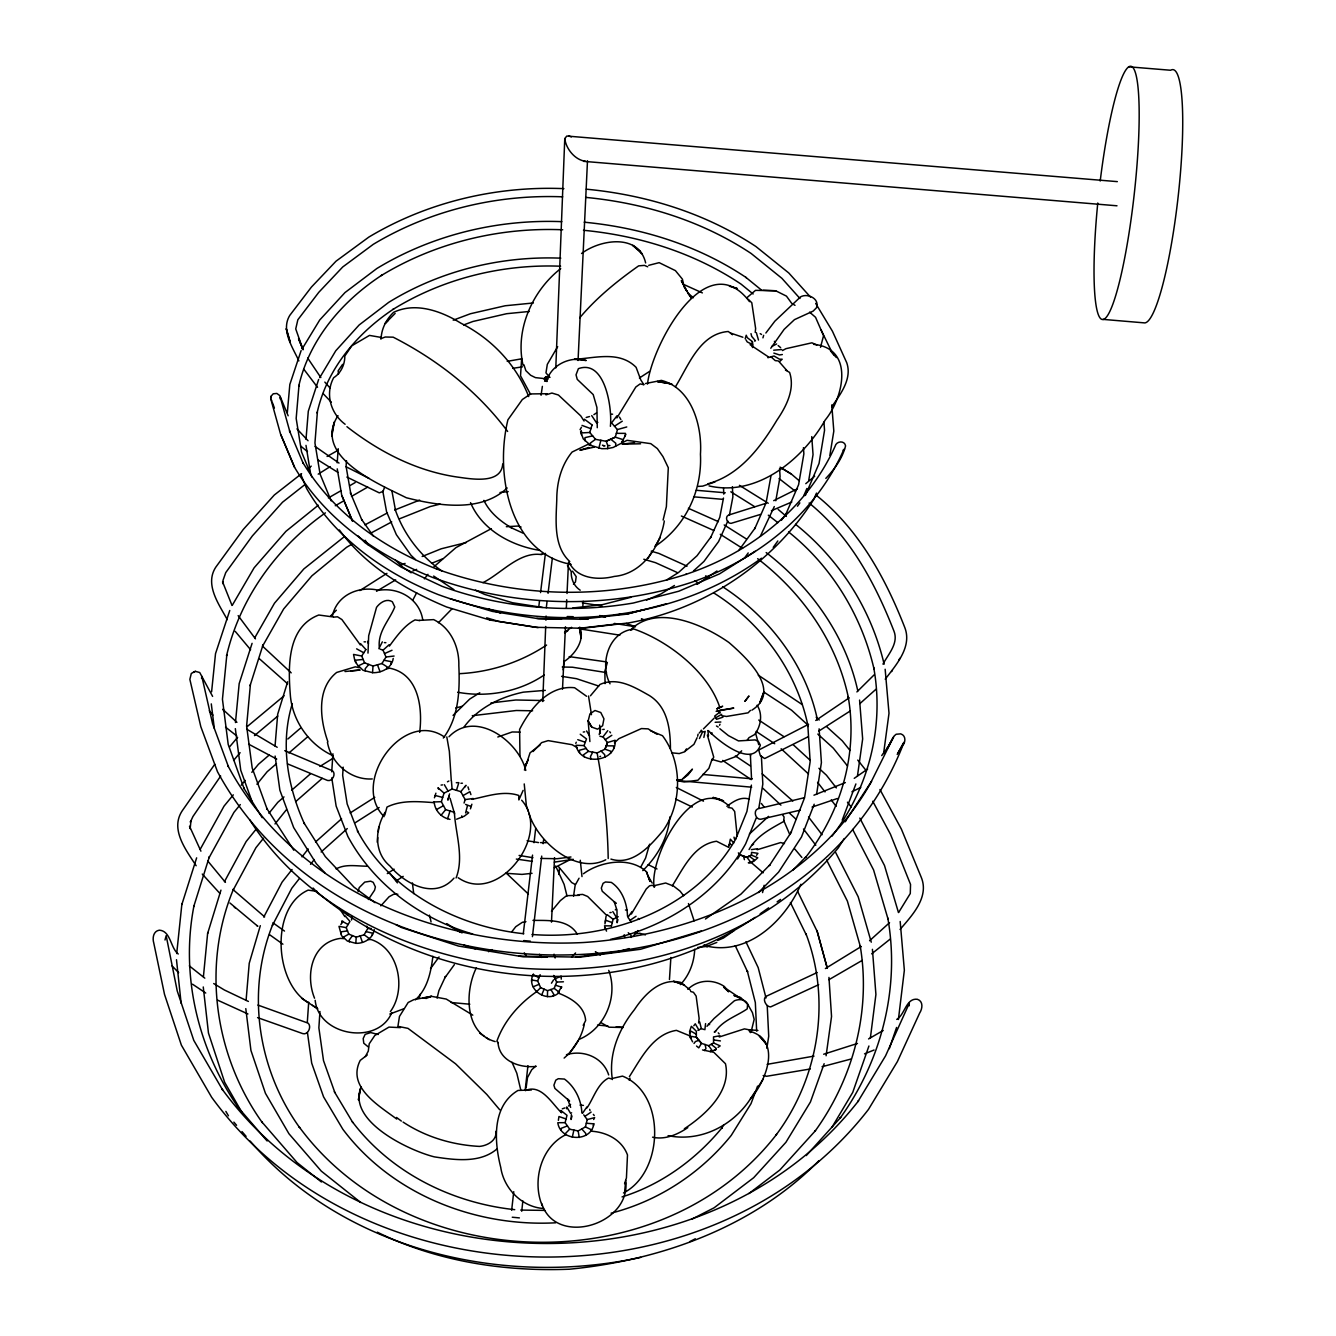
<?xml version="1.0" encoding="UTF-8"?>
<svg xmlns="http://www.w3.org/2000/svg" width="1336" height="1336" viewBox="0 0 1336 1336"><rect width="100%" height="100%" fill="white"/><g stroke="black" fill="none" stroke-linecap="round" stroke-linejoin="round"><path stroke-width="1.5" d="M758.898 750.682L760.368 755.692L764.676 758.531L807.979 736.837M584.166 756.811L583.364 754.923L588.391 751.35L597.125 752.953L604.991 749.195L607.429 742.549L615.128 740.244C617.098 762.171 580.024 766.747 576.066 745.288L584.016 745.571L588.408 751.45M670.889 957.461L669.453 979.522M704.874 1029.789L705.575 1023.61M707.88 730.525L708.497 735.852M909.198 1005.824L909.298 1003.252L885.551 1055.874L857.912 1101.615L858.564 1100.797C705.759 1296.822 368.302 1288.939 222.093 1089.124L222.644 1089.976L193.787 1040.393L177.22 990.894L166.165 935.668L164.996 939.993M542.75 701.517L545.689 626.45M545.923 620.205L546.09 616.03M555.793 367.934L564.761 138.593L566.815 136.038L1117.33 181.629M518.735 798.611L518.869 795.488C503.488 790.261 487.206 796.273 472.042 799.345L473.144 798.494L465.112 799.596L464.076 803.053M551.484 922.157L554.54 857.662M562.506 689.176L565.462 626.768M566.347 608.047L566.731 599.73M567.032 593.485L568.501 562.289M578.054 360.503L587.489 160.821M584.867 440.713L585.018 437.64L592.683 435.853M597.275 427.704L596.908 407.43L593.201 394.571L577.252 379.374L576.033 374.815L578.388 368.669C605.175 358.916 612.406 408.499 610.385 426.318M598.862 448.144L600.883 440.195M561.187 1130.089L561.287 1128.302L567.433 1125.881M566.631 1108.763L566.748 1106.959L570.606 1113.372L571.624 1112.821M571.39 1114.675L571.09 1119.501L571.975 1116.044M343.168 767.131L342.651 775.281L347.16 803.921L357.931 831.794L357.447 830.875C389.978 891.613 456.879 926.683 523.779 933.73M615.612 446.358L615.812 443.301L610.686 439.143M572.292 1137.12L573.929 1129.989M319.955 1011.519L318.87 1027.835L323.512 1060.634L334.852 1092.531M331.729 771.824L332.931 753.788M625.215 436.438L625.432 433.365L616.33 433.348M307.297 1022.441L308.7 1002.2M346.492 460.653L346.091 466.448L350.8 493.719L350.399 492.784L362.006 520.322L361.605 519.42L373.362 536.12M337.19 462.807L338.192 448.662M585.669 1135.249L585.786 1133.462L581.761 1128.903M582.78 607.162L583.197 601.284M605.408 922.107L605.559 920.22L612.272 922.591M593.401 1125.597L593.535 1123.81L586.304 1123.259M275.049 746.056L277.688 714.226L287.674 681.744M305.994 439.327L308.299 411.237L318.653 379.441M246.074 1000.43L249.231 963.289L260.32 925.664M631.043 937.455L631.193 935.567L628.237 932.728M287.324 412.74L289.829 384.467L301.134 350.566M250.4 684.616L246.609 726.083L252.203 768.066L267.167 809.232L266.649 808.263L293.77 850.197M351.535 920.02L351.852 916.63M379.29 647.058C377.787 631.394 389.494 620.138 394.788 606.945L392.333 601.768C386.572 598.094 380.025 602.62 376.535 607.346L368.686 635.719L367.984 653.104M366.866 926.132L367.801 928.47L364.11 934.799L356.211 937.154L355.81 943.316C364.06 943.667 373.212 938.373 374.214 929.605M541.715 1203.502C555.793 1247.473 631.477 1224.661 625.699 1180.406M235.47 722.559L239.177 683.631L252.086 643.334M624.647 1191.695L625.515 1182.594M203.406 976.783L207.614 933.547L220.958 890.127M373.011 665.946L372.56 672.676C381.428 673.06 391.949 668.05 393.218 658.414M531.644 981.208L531.644 979.973L537.64 980.975L540.646 987.671L547.56 990.661L554.19 988.373L559.283 992.314C547.643 1004.288 525.115 989.091 533.381 974.061M453.973 878.119C434.985 900.013 405.175 884.148 389.995 866.062C373.696 852.568 374.898 828.955 385.152 812.221M377.253 842.248L377.721 837.572M378.305 831.643L378.773 826.9M755.224 332.397L755.625 328.472L751.784 302.754L748.294 299.314M698.628 1022.975L699.112 1018.299L696.139 996.088L693.434 992.281L690.662 991.496M737.188 836.219L734.683 811.503L732.044 808.146L728.02 807.412M211.606 691.781L215.514 653.688L229.759 610.468M288.159 415.78L279.792 395.606L276.853 393.435L273.212 393.803L270.907 396.441L270.857 399.147L280.527 434L294.571 467.333C325.55 519.537 377.186 555.492 432.847 577.519L433.332 577.703C515.145 607.396 606.327 609.734 689.259 583.064L689.81 582.897C755.575 560.92 814.142 515.562 842.983 451.451L844.519 449.063L843.049 450.199M176.703 953.553L181.83 904.589L196.642 857.846M270.724 398.161L270.907 396.441M280.126 398.896L280.293 397.176L289.912 431.879L289.494 430.843L303.255 463.458L302.854 462.506C332.981 513.057 383.065 547.86 437.039 569.169L436.538 568.969C516.431 597.893 605.442 600.215 686.42 574.23L685.869 574.38C750.064 553.087 806.894 508.682 835.117 446.257C836.286 440.997 844.653 440.162 845.571 445.873C842.448 458.181 834.582 469.27 825.832 478.388M201.569 678.454L201.803 676.283L212.608 723.745L228.389 766.597L227.838 765.578C294.955 891.88 445.94 949.462 583.281 942.531C696.223 935.317 814.743 883.831 871.54 781.36L845.087 821.79L845.671 820.889M384.785 815.144L386.989 807.061C401.652 799.846 418.535 801.55 434.25 802.669C435.118 810.985 441.832 817.933 450.015 819.369M521.725 1211.251L522.86 1200.947M558.815 874.495L559.5 868.283M384.618 487.273L382.981 491.431L379.29 492.867L346.859 477.052M511.655 1210.282L513.742 1191.679M525.148 1090.46L527.954 1065.66M524.43 770.087L530.058 752.836L540.128 744.97M532.429 936.653L541.715 856.092M543.134 843.701L543.618 839.576M563.191 669.837L564.143 661.537M694.687 949.228C694.236 962.187 689.443 975.18 680.391 984.615M751.016 1032.277L754.172 1019.385L752.435 1012.638L747.742 1004.305L740.628 997.524L733.915 995.403L740.561 998.409L724.012 987.271M495.906 1131.325C497.025 1140.526 487.323 1145.703 479.49 1146.405C452.503 1144.985 425.7 1137.019 403.071 1122.073M523.294 933.73L532.546 855.107M534.016 842.699L535.719 828.22M898.41 1019.502L904.355 970.253L900.18 921.473M419.654 732.379C422.777 707.98 418.719 674.162 389.828 668.2L386.655 668.802L387.206 666.931L381.879 663.524L373.011 666.046L364.644 662.84L358.432 665.796L363.041 670.271L372.56 672.676M521.658 358.349L520.522 375.817L530.576 394.387M546.29 607.73L547.042 601.551M548.061 593.318L552.336 558.281M538.742 607.062L539.51 600.866M540.546 592.6L545.422 553.371M870.387 1037.855L875.915 994.468L872.425 949.328M883.597 753.504L889.008 713.257L885.15 669.252M526.1 1087.921L527.503 1077.584L531.711 1069.769L535.82 1066.078M502.737 463.909C501.267 484.901 470.339 478.756 457.079 477.019C416.314 471.04 379.157 451.785 346.926 426.685M647.509 384.1C651.517 346.224 705.709 243.62 749.496 301.635M857.478 775.882L862.655 738.925L859.582 700.097M826.099 1055.757L831.543 1016.512L828.955 977.418M432.881 956.342C430.96 971.94 427.587 988.757 415.429 999.779M541.063 395.256L542.366 386.371M573.545 896.205L575.148 885.284L579.056 878.22M608.197 858.53C607.646 823.394 603.421 786.754 597.092 752.853M816.58 794.402L821.406 762.589L819.102 728.838M766.864 1048.326L768.718 1036.218L767.231 1005.941M669.854 816.914C668.234 837.588 657.479 856.359 642.766 870.621M381.111 338.793C381.445 328.656 386.321 319.321 393.552 312.357C415.68 301.752 441.448 311.171 460.937 323.212C491.481 338.609 516.247 364.578 528.705 396.592M829.873 455.325L833.814 431.11L831.777 404.908M808.681 480.676L813.039 454.641L811.754 436.621M758.848 808.013L762.823 784.082L761.386 756.076M569.771 561.521C553.054 546.107 556.093 520.088 556.778 499.38C556.778 482.53 561.22 465.212 572.109 452.036L587.74 444.47L601.718 448.679L607.579 448.612L607.78 445.573L609.934 445.573M751.4 785.117L746.924 811.453L735.819 838.808M775.798 500.733L780.074 476.618L779.573 468.552M770.972 475.833L766.112 502.787L754.74 528.772L755.191 527.904L738.741 550.515M435.169 795.488L442.684 797.408M729.406 515.178L732.88 496.892L732.395 486.671M436.521 809.566L443.485 805.658M723.494 498.044L719.787 517.316L710.618 537.656L711.053 536.805L697.058 555.709L678.521 572.509L666.447 580.091M444.337 784.683L448.061 791.062M762.572 892.582L764.125 885.267M447.644 818.651L450.015 810.985M606.043 916.329L604.957 923.894M462.005 817.381L461.755 815.845M610.569 753.387L611.07 751.333L604.991 749.195L607.479 742.632L603.07 736.887L599.914 736.27M584.266 1024.512C581.577 1037.337 573.979 1049.612 564.126 1058.079M437.089 998.126L438.909 990.611L445.539 976.416L444.938 977.668L454.357 964.642M663.124 520.005L666.38 506.661L668.301 467.734L662.957 456.595L657.329 448.579L650.799 443.652L627.018 440.312L613.157 447.46L607.579 448.612M419.187 998.192L420.155 994.285M471.157 806.526L465.613 804.406M593.885 1123.609C591.33 1142.848 560.385 1141.378 557.797 1122.724L565.128 1122.658L569.704 1129.204L578.121 1130.974L585.385 1126.916L591.614 1129.855L590.762 1131.191C606.043 1131.876 621.941 1139.675 627.486 1154.955L626.434 1177.968L624.58 1183.713M569.053 562.306C577.152 578.922 598.361 580.392 614.293 576.417C642.098 573.912 660.251 546.674 664.309 520.99M585.385 1127.016L587.222 1119.585L594.654 1117.614L593.668 1119.518M465.613 812.923L467.416 805.825M611.404 925.982L613.124 919.285L618.217 916.713M565.095 1122.741L566.998 1115.326L560.936 1110.517L561.538 1112.771C552.035 1103.753 541.047 1083.412 525.432 1090.61M617.933 919.602L617.132 922.725L616.965 910.133L614.209 901.716L616.146 903.453L602.235 891.229L601.317 888.073L603.087 883.33L605.475 881.977L611.303 882.395C622.175 889.592 627.152 903.57 627.486 916.162M558.348 1120.32L558.966 1116.529L566.063 1118.983M579.24 1137.504L578.137 1130.874M820.504 347.293L823.56 335.67L815.544 317.3L809.599 312.14M358.115 891.63L359.2 887.638L364.745 882.111L370.673 881.175L373.212 882.328L375.399 886.937L374.581 890.21L368.369 899.512M893.216 737.622L870.905 782.412M625.816 434.367L621.975 442.216L623.077 439.627L615.211 437.139L606.16 441.164L607.78 445.573M649.613 844.202L645.572 858.113L640.829 866.93M616.981 415.797L611.587 422.844L617.449 429.674L615.211 437.29L606.143 441.297L595.572 439.36L589.76 432.48L582.947 432.847L580.592 431.829L583.281 438.876L590.779 445.523L590.328 443.101L595.605 439.227M745.187 338.793L746.223 335.219L747.325 337.724L752.418 341.615L752.652 347.41M589.727 432.613L592.015 425.032M292.334 703.604C280.042 743.284 287.49 786.587 304.441 823.794L303.94 822.842L325.299 856.61L354.057 887.188L374.998 902.668M607.379 662.456L604.857 671.14L605.058 683.631M207.614 933.547L207.932 932.495M470.439 808.848L471.875 804.205M449.564 793.901L447.844 800.13L449.113 796.072M456.461 790.327L458.832 782.645L456.294 782.712M441.348 801.717L444.036 793.133L437.957 787.722L438.525 789.075M434.434 797.809L435.887 793.183M250.049 685.719L263.025 644.887L262.691 645.923L283.633 608.999L311.889 575.833L346.592 547.292L351.802 544.253M181.83 904.589L182.164 903.52M580.075 429.658L581.461 427.253M599.196 734.583L600.666 729.139M889.292 1048.693L896.59 1027.451M712.121 759.065L708.898 768.334L697.91 780.224L684.249 781.977L677.536 780.742M868.918 1046.005L852.735 1092.397L831.894 1127.4M824.145 1063.707L810.418 1102.033L785.902 1142.313L753.671 1177.717L714.109 1207.794L692.098 1219.05M762.939 337.874L763.658 335.336M584.032 745.672L586.504 738.942L580.241 734.232M757.579 1086.118L750.999 1103.686L731.26 1135.383C700.765 1173.292 658.247 1201.064 611.086 1213.171M842.198 820.154L855.892 783.948M705.157 731.326L703.855 737.455M814.175 804.222L801.483 837.004L778.587 872.124L758.547 892.532M544.136 989.141L541.631 995.086M561.604 986.669L557.98 992.965C570.255 997.725 584.634 1005.707 585.636 1020.57L583.197 1025.33M629.206 1080.239L630.024 1078.169M554.156 988.44L556.695 982.06L563.441 981.793M537.573 981.025L540.161 974.679M756.293 817.849L745.672 843.784C717.833 894.085 665.762 926.883 610.552 939.375M575.783 743.4L576.267 742.215M592.75 752.101L590.495 756.51L590.746 758.948M668.1 1135.65C700.331 1142.263 732.913 1125.847 750.465 1098.81C765.144 1082.461 782.078 1042.063 751.65 1031.843M816.513 493.084L813.674 499.547C772.392 564.109 703.905 609.5 628.454 622.943L582.463 628.254L535.986 627.319L490.045 620.071M803.788 495.773L806.894 488.492M805.357 495.472L819.051 463.442L824.546 430.326L823.928 422.042M800.915 884.265C785 921.139 746.807 957.327 703.888 945.354M774.295 506.561L760.401 536.12M518.852 799.947L523.144 790.361M727.819 521.023L718.584 541.581L703.922 561.471L693.484 570.973M616.881 417.951L635.836 386.989L640.144 383.9L643.785 384.701M361.221 1086.803C346.441 1121.038 409.284 1150.68 434.4 1156.876C454.724 1159.965 480.041 1163.522 496.975 1148.927M719.519 725.314L720.02 724.262M332.363 616.046C336.839 594.971 358.799 585.535 378.756 590.328C398.679 586.955 419.554 599.029 422.71 619.654M675.415 386.805C688.508 365.713 699.663 333.699 728.27 331.495L732.462 334.718M631.377 914.041L646.273 888.958L649.53 885.851L652.269 885.267L654.807 886.62M697.091 737.706L693.935 744.336L685.184 751.149M587.005 1107.895C593.685 1098.075 597.526 1083.713 608.515 1078.068L611.337 1078.837M885.217 679.206C896.122 664.894 912.304 646.891 904.789 627.536C885.317 577.753 858.564 529.006 816.146 495.188M391.699 1012.838C377.888 1045.637 318.653 1036.068 315.179 1000.33M365.329 1056.576L368.285 1051.131L369.22 1043.8L374.781 1035.5L388.976 1027.1L400.466 1027.634M465.212 786.754L465.98 785.284L460.82 791.68L465.145 799.629M412.941 599.847L416.665 592.766M263.76 917.064L282.096 882.127L292.05 869.502M712.389 759.683L713.741 757.145L707.379 735.134M224.465 881.643L246.141 841.546L256.278 828.988M200.2 849.345L224.03 806.142L233.299 794.87M893.533 736.954L886.937 748.895L894.135 735.986L896.155 734.249L900.715 733.848C905.992 735.418 905.741 741.864 902.802 745.488C794.252 1018.767 352.954 1021.773 217.467 771.69L200.817 726.684L189.862 679.356L191.315 673.444L195.357 671.34L199.732 672.526L212.608 696.39M897.207 754.423L904.038 742.248L898.093 752.819M672.259 885.885C683.23 868.517 693.868 844.536 716.514 841.246L728.521 847.291M528.304 759.967L524.898 766.029L527.019 762.489M254.692 637.907L274.481 603.221L303.806 568.969L343.369 537.423M476.267 967.999C464.661 991.579 464.41 1033.095 495.172 1041.579M337.991 415.63C311.822 456.545 379.441 484.233 406.328 497.743C438.275 505.826 480.977 512.807 507.162 487.974M232.447 605.008L254.124 567.8L285.937 531.327L318.319 505.208M738.357 852.886L740.111 854.873L737.555 858.981M629.39 1076.616C641.063 1058.413 652.836 1034.131 676.417 1030.357L689.259 1035.617L692.616 1041.846M648.077 558.298L652.402 550.9M655.358 545.84L660.201 537.54M378.856 648.661L382.346 641.865M319.721 377.637L335.754 350.784L359.15 324.982L388.709 302.353C439.928 270.791 500.783 255.777 560.786 258.165M346.191 927.685L349.949 921.406L345.206 915.962M389.361 646.123C396.508 636.504 404.257 625.465 415.028 619.904L419.688 620.589M340.83 924.595L342.851 921.222M302.17 348.863L319.721 319.989L345.005 292.551L376.852 268.503C432.062 234.952 497.41 219.104 561.821 221.659M686.487 748.878L684.733 751.767L679.222 753.587L671.808 752.803M637.84 930.557L632.897 936.486M532.697 975.764L533.431 974.579L538.892 977.818M551.484 911.235L560.335 900.631L566.564 895.688L579.24 895.337M882.962 664.109C888.34 654.156 898.761 643.301 893.968 631.143C875.197 583.164 849.83 535.92 809.132 503.054M891.596 671.574L892.415 670.255M533.147 986.803L539.159 984.281M723.745 1124.895L721.59 1128.335L722.158 1127.601C696.056 1159.364 661.437 1184.614 622.042 1196.922M770.772 348.262L784.098 329.407L794.469 319.638L813.14 311.104L816.396 307.848C820.17 298.846 807.495 292.701 800.481 296.926L774.863 321.174L765.862 333.015M899.044 659.65L899.896 658.297M381.879 663.608L386.02 656.995L394.087 656.043M352.52 935.601L349.281 939.96L349.381 941.847M551.451 983.212L553.588 979.872M844.252 838.574L838.223 847.959C761.269 940.728 634.75 977.451 517.6 967.899C414.177 956.76 306.946 910.284 249.732 819.82M364.628 662.923L361.705 656.026L365.847 649.597M553.154 995.737L553.906 994.568L550.883 989.508M443.318 738.04C458.866 717.465 459.935 690.345 458.832 665.595C459.334 647.041 450.8 627.953 433.666 619.62L419.22 620.388M560.92 988.373L561.688 987.204L555.442 985.216M831.961 836.186C868.617 788.774 884.482 726.884 873.744 667.783L873.995 668.935C861.653 615.445 831.543 566.28 788.607 531.962M750.465 1098.81L755.04 1091.763M758.764 1085.968L763.223 1079.07M548.428 376.334C554.958 363.075 572.192 356.211 586.203 360.52L574.413 359.317C594.938 358.165 619.37 350.466 636.103 367.316L640.796 379.925L643.802 384.618M903.069 743.968L903.754 742.916M704.389 731.56L702.452 732.128L699.446 738.524M546.875 381.562L547.276 378.689L545.572 376.919L549.731 377.353M736.37 837.906C696.607 908.831 610.218 940.594 532.029 934.482M557.68 346.642L547.309 364.377L545.973 372.878L549.731 377.253M568.668 1054.555L578.237 1040.527M220.674 776.066L192.952 816.496L190.313 822.174L190.981 820.738L190.163 828.604L189.545 826.249L200.918 851.182M368.836 664.393L365.212 668.701L365.312 671.123M759.399 749.68L808.597 724.279M898.594 912.538L910.284 893.517L910.534 884.432L890.477 834.282L872.759 801.249M797.458 506.227L799.863 502.887M773.227 547.376L777.836 540.963M728.705 845.554L730.141 843.567L731.093 844.92M781.51 520.155L786.236 513.609L785.752 514.494L798.594 484.701L803.871 453.856L803.437 447.677M744.553 557.98L748.21 552.937M749.062 849.546C756.744 835.768 770.772 828.721 783.714 821.473L784.065 816.947L782.579 814.86M532.997 751.567L541.664 742.616L548.161 740.628L572.092 744.703L577.219 747.626M430.543 968.6L439.06 956.943M747.191 740.127L748.978 737.672L754.623 734.549C760.852 726.383 763.023 714.192 757.095 705.241M756.51 855.29L757.946 853.337L751.45 852.351M752.719 861.787L754.155 859.816L749.212 856.159M831.693 406.829C840.461 394.27 852.351 378.789 846.74 362.724L832.445 331.244L815.661 303.389M881.71 755.591L887.822 747.292M693.801 1025.764L695.271 1023.81L698.828 1029.922M689.593 1033.162L691.063 1031.225L696.373 1034.264M694.002 1043.466L695.471 1041.529L698.962 1040.293M704.473 1050.597L705.959 1048.643L705.091 1044.451M714.81 1050.313L716.296 1048.376L711.153 1044.301M582.596 1113.172L586.921 1106.926M463.926 727.201C477.854 707.93 500.566 696.924 523.395 692.148L545.305 690.361M453.071 715.395L469.721 699.062L479.774 692.766M511.989 931.543L515.763 926.7L522.393 922.291L525.916 921.656M299.297 878.67L291.799 888.24L272.394 925.43L272.761 924.462C245.891 991.395 257.764 1069.501 299.648 1127.617L299.147 1126.832C409.317 1276.682 662.355 1282.209 776.6 1134.364L775.999 1135.116C818.684 1078.152 831.393 1000.798 806.009 933.897L806.276 934.866L790.428 902.535M310.536 864.308L314.294 859.532M424.38 578.855L427.954 574.33M433.916 566.765L455.993 547.593L491.364 528.639M302.003 856.86L308.215 848.961M263.559 838.206L255.927 847.709L233.182 890.043L233.516 889.058C201.653 965.577 214.461 1055.607 262.324 1122.624L261.789 1121.839L297.06 1162.57L321.425 1181.993M274.999 823.961L286.438 809.7M711.253 733.831L712.038 732.846M268.937 813.29L277.821 802.301L284 796.907M590.462 695.772L599.947 684.483C617.399 676.567 634.45 687.172 649.363 695.538C667.633 706.995 670.338 728.871 670.438 748.611M240.313 804.573L233.934 812.388L209.034 857.762L209.368 856.727L193.67 906.777L193.987 905.691C180.193 976.265 198.296 1049.962 239.06 1108.663L238.493 1107.828L267.133 1140.994M256.929 784.249L267.15 771.74L276.485 763.691M632.011 628.538C658.23 604.289 704.64 625.315 728.988 642.549C746.022 657.379 782.662 690.612 751.918 710.151M241.231 785.217L245.206 780.391M251.819 772.342L258.433 764.292L269.271 754.974M456.094 877.936C464.293 857.094 455.476 833.413 454.374 812.321M874.212 674.78L856.894 691.931M330.576 616.013L336.371 610.201M631.995 911.603L627.92 917.381L631.26 921.807M233.583 760.434L240.113 752.686M214.795 764.242L182.247 810.768C169.806 829.422 186.138 850.164 196.158 865.745M229.575 746.841L237.624 737.338M569.737 1129.104L565.479 1133.496L565.863 1134.681C540.946 1146.772 531.845 1181.341 542.282 1205.773M454.39 812.371L445.639 809.633L441.064 815.311M896.757 1019.418C905.006 1014.508 905.992 997.892 917.364 999.278C923.493 1001.265 922.508 1008.697 919.669 1013.022L897.375 1061.619L868.467 1109.431C711.069 1312.269 362.123 1304.07 211.639 1097.257L181.379 1045.153L164.512 994.368L153.79 943.099C152.287 938.206 153.239 931.125 159.285 930.173C170.891 930.925 170.273 947.825 178.239 954.004M749.379 834.048L768.551 816.38M703.437 728.888L714.159 718.15M438.442 622.726L452.119 608.682M568.485 1106.008L570.606 1104.338M818.868 1160.75C753.521 1227.083 660.953 1260.232 569.62 1269.2C503.806 1271.788 436.688 1261.368 377.286 1232.176M806.276 1155.573L840.678 1117.447L840.043 1118.249C881.409 1060.767 900.18 988.139 887.805 918.049L888.056 919.151L873.577 869.92L852.652 829.456M706.961 1026.315L714.025 1018.516L734.416 1000.764C738.891 998.86 745.304 998.977 747.609 1004.021L747.225 1008.88C736.386 1016.312 722.659 1020.303 714.977 1032.11M579.74 317.784C596.658 297.611 617.215 280.994 638.641 265.864L644.386 265.38L647.726 266.799M380.844 905.841L389.077 896.757L393.652 894.268L397.861 894.235M603.02 736.804L607.763 730.675M889.542 922.692L869.569 940.744M573.461 584.133L575.449 581.995L576.2 576.668L572.493 571.173M900.047 929.438C911.987 915.511 929.505 897.274 921.239 877.268L901.382 829.105L879.94 789.509M750.431 710.385L748.11 712.823L726.483 716.463L721.807 715.712M699.246 732.98L701.517 730.608M571.558 957.11L575.582 952.935M741.68 750.815L736.253 756.41L721.139 762.004L712.405 759.516M793 870.037L806.009 856.743L805.441 857.612C840.945 812.405 858.28 753.604 848.143 696.557L848.393 697.659C836.687 641.865 802.535 593.117 757.646 558.682M395.139 313.409L385.102 323.546L388.308 320.306M875.932 689.293L859.95 703.571M448.996 736.754C475.215 709.249 518.669 740.929 525.783 770.438M593.885 414.644L596.524 412.924M614.443 742.799L618.885 738.658L641.447 728.571L648.144 728.871L656.978 734.232M540.696 987.605L536.521 991.763C519.053 1003.787 503.872 1021.155 496.875 1041.245L498.178 1042.798M390.346 1011.619C406.411 989.792 399.414 948.861 371.124 939.559L368.335 939.559L368.803 938.189L364.093 934.716M716.964 570.99L697.141 584.35M751.984 845.337L753.621 844.051M697.626 736.236L698.093 734.182M721.724 714.326L715.645 717.766M714.242 1032.06L715.962 1030.674M321.124 851.984L347.276 828.587M779.456 361.655L782.195 359.217L779.523 359.2L773.978 355.994L767.866 357.714M315.58 841.93L341.582 818.784M295.774 801.533L322.21 778.37M291.732 790.16L310.303 773.962M288.927 752.953L307.614 736.837M583.465 873.744C600.181 861.403 629.857 856.242 646.424 871.707L649.997 881.376L646.424 871.707M287.875 738.992L300.283 728.337M746.874 297.728L755.525 290.346L775.698 290.764L786.453 296.124L791.63 303.239L795.004 305.343M890.043 939.208L871.657 953.854M254.475 735.635L277.771 716.079M805.775 483.682L814.676 476.217M359.852 590.562L386.922 573.361M247.294 726.517L284.134 695.772M325.399 512.874C276.969 547.109 240.129 597.743 226.536 655.842L226.853 654.69L222.444 699.262L228.206 744.453L244.171 788.858L243.636 787.856L262.19 817.682M545.405 380.51L544.637 381.127L546.758 381.228M545.505 377.32L544.737 377.938L546.825 379.357M548.01 376.618L547.226 377.236L548.294 378.94M342.617 364.344L338.142 370.824L338.509 374.03M682.997 778.521L692.432 769.119L688.057 774.863L681.844 779.606L676.684 779.923M305.226 484.35L282.514 502.236L252.337 535.953L225.751 572.593L223.012 580.358L223.145 583.882L222.561 581.795L232.03 605.475M318.202 474.146L330.192 466.615M301.602 473.662L274.298 495.021L243.269 529.457L215.781 567.182C204.441 584.567 218.954 604.306 227.27 619.62M308.015 468.635L311.238 466.13M560.702 268.619C532.379 290.663 514.911 329.758 523.077 365.363M849.145 697.86L815.745 720.471M850.364 710.886L818.851 731.059M748.895 1193.566L779.857 1169.985L815.511 1130.607L814.91 1131.375C853.403 1078.169 871.122 1010.968 860.2 945.888L860.467 946.94L847.391 901.099L826.583 859.95M571.608 627.302L564.56 632.345M380.042 649.096L383.031 650.198L389.093 644.737M687.856 989.358C697.759 979.538 713.04 978.837 724.396 986.519L728.604 991.796L724.079 987.588M563.642 661.838C574.497 655.007 585.352 640.478 579.824 627.185M655.041 546.324C685.752 526.25 702.302 490.479 700.448 454.19C702.318 426.184 691.881 388.258 661.404 380.393L645.455 383.549M755.107 917.398C624.597 1005.674 435.536 993.299 315.947 891.095L313.108 888.039M760.184 913.807L768.651 907.829M777.118 901.85L780.508 899.445M705.441 919.018L740.946 894.151L769.92 864.776L769.352 865.628L791.446 831.927L790.862 832.846L804.573 797.776L810.167 761.587L807.829 725.431L808.096 726.5C797.074 671.273 761.169 622.71 713.791 592.967M734.366 930.424L723.411 938.039L717.699 940.444M564.66 632.947L567.85 630.726M854.238 778.337L867.615 769.052M861.236 946.523L825.381 968.55M482.964 582.646C501.584 573.311 519.554 551.217 541.614 554.624M718.033 1047.357L720.188 1045.888L713.624 1042.982L708.614 1045.704L701.45 1043.349L696.34 1037.371L696.34 1031.225L691.347 1026.265L689.576 1031.526L690.645 1038.339L691.463 1036.402L696.423 1037.304L701.517 1043.282L698.778 1047.858L696.524 1046.021M862.137 960.434L828.938 979.689M356.211 937.154L348.813 934.131L343.269 937.187L347.36 941.045L355.81 943.316M726.884 806.293C733.414 801.5 740.745 796.323 749.262 799.112M367.233 1055.006L360.219 1060.4C346.592 1087.103 378.94 1105.64 396.709 1119.05M396.324 880.841L403.188 876.366M639.393 378.004L649.43 371.475M387.29 873.594L394.103 869.168M581.561 253.506C600.265 239.361 638.758 233.266 645.639 262.925M761.487 558.214C669.436 624.964 543.986 632.93 438.859 594.804L438.392 594.654C385.135 573.478 335.603 538.909 306.595 488.458L300.75 474.297M355.426 822.609L379.14 807.512M755.191 551.267L719.536 573.862L678.838 591.213L633.264 603.037C569.303 613.909 502.987 608.448 441.965 586.27L401.134 567.115L365.363 542.967L358.081 535.936M350.149 812.956L374.798 797.325M674.429 585.485L660.969 593.952L646.557 600.064M319.905 766.446L333.549 757.946M544.27 674.93C519.353 691.965 487.189 697.709 457.647 692.232M797.475 488.792L773.711 500.666M546.591 645.054C520.89 662.155 490.479 672.142 459.651 673.661M684.366 1128.753C705.224 1115.042 731.66 1091.362 725.465 1063.723L713.791 1052.3L702.536 1049.946M722.96 717.165L716.547 719.302L714.66 716.113L719.937 712.005L717.382 710.535L720.121 713.107M605.759 859.766C575.649 875.28 537.005 840.828 528.906 813.257M687.789 1127.634C677.653 1134.498 664.977 1140.076 652.569 1137.187M488.542 951.7L492.015 949.612M547.443 996.639L547.56 990.661M376.552 591.28L395.673 579.891M570.054 859.716L554.373 867.749M584.901 1116.378L591.13 1112.07M370.907 533.081L391.732 521.908M623.478 1192.965C664.009 1172.273 666.397 1093.683 622.509 1076.115L613.191 1078.252M364.928 524.864L387.407 512.907M868.567 1038.94L883.23 1030.457M335.269 505.743L344.287 500.549M351.485 496.407L367.701 487.089M328.372 497.927L340.864 490.763M349.798 485.653L355.159 482.58M327.086 456.461L337.924 450.332M630.141 920.27L636.036 916.279M336.087 868.918C345.573 863.691 356.829 866.229 367.166 866.196M447.443 781.81L448.863 781.042M615.278 909.883L616.48 909.231M716.163 1049.595L710.151 1051.599L711.921 1050.313L708.664 1045.637M782.462 350.55L785.935 348.679L811.921 342.818L816.847 344.989M462.974 795.638L469.938 791.68L470.923 794.619M697.926 1030.407L701.316 1028.603L703.872 1029.455M605.225 739.676L611.821 735.284M600.582 756.293L599.847 756.644M403.606 1008.847L389.811 1014.057M757.195 849.746L780.641 842.565L784.466 843.567M444.02 793.15L452.102 789.008L460.853 791.68M562.322 1108.813L564.994 1107.895M689.86 1241.595L695.321 1238.773M719.252 1036.986L744.419 1028.887L748.477 1029.672L750.398 1032.628M614.51 426.201L622.292 421.174M845.354 782.579L813.958 795.187M851.917 791.814L860.768 787.405M817.215 972.508L766.363 996.222C761.837 998.727 766.129 1007.01 770.655 1006.893L818.667 984.682M701.183 931.008L640.579 949.261L580.258 957.144L518.802 956.108M740.06 854.94L746.824 857.311L751.483 855.14L757.796 857.745L753.972 861.186L748.327 862.739L751.851 863.073L763.19 872.809M718.067 708.364L722.676 706.226L716.747 709.032L719.553 706.66C707.612 671.474 668.267 640.963 633.698 628.939L630.726 630.108M740.111 854.873L746.891 857.228L751.533 855.073L751.467 853.12M791.814 502.002L771.406 510.703M597.843 422.36L596.574 422.911L591.698 415.596M193.369 672.192L195.357 671.34M586.17 417.467L589.527 416.548M546.507 376.552L545.272 377.687L545.606 381.144M497.794 737.004L512.189 731.978L520.105 732.111M405.075 563.408L400.683 565.195M422.159 556.494L441.147 548.812L466.297 542.533M412.941 570.906L416.665 569.386M431.578 563.324L442.75 558.782M425.984 998.526L431.411 996.322L446.224 999.061L472.794 1015.143M857.478 1043.449L823.661 1054.221M586.203 748.461L579.34 750.264L579.59 752.719M864.542 1053.853L874.078 1050.013M395.005 509.884L419.638 500.098M399.431 518.836L430.259 506.544L440.112 504.123M716.814 942.431L706.56 946.439L697.776 947.458M463.609 324.965L472.877 321.492L506.628 313.709L529.373 311.455M453.221 320.189L470.422 313.743L505.208 305.76L533.381 302.971M380.56 338.76L385.269 337.006L393.168 337.173C437.607 359.852 477.704 391.281 507.63 431.445M555.158 978.754L561.187 976.182L561.254 979.154M837.405 798.494L812.054 807.078M707.896 483.782C739.676 475.215 760.668 447.176 776.851 420.272C786.152 406.645 795.271 389.227 789.593 372.41L785.451 370.072M578.622 1039.575C604.824 1029.138 618.618 996.79 608.732 970.387M573.278 859.315L554.323 862.137M765.845 503.355L728.454 515.128C724.58 516.832 727.085 523.662 731.026 523.378L760.434 514.443M714.96 481.962L702.703 486.12L698.194 486.421M771.807 346.458L776.6 343.97M384.517 653.588L392.016 650.265M588.859 447.476L579.891 450.249L594.303 447.109M545.906 394.855L551.918 393.051L558.431 395.022L580.726 415.863L584.066 421.024M720.839 722.024L715.127 722.275M629.156 948.577L619.353 951.416L575.649 957.127M851.166 1058.997L822.058 1066.712M346.959 914.659L348.379 914.275M666.58 603.772L626.183 614.276L644.319 609.567M455.76 707.963L462.072 706.326M635.084 932.194L636.688 932.328L635.836 933.797L639.677 933.246L645.422 934.883M804.322 797.726L757.629 808.881C753.02 811.202 755.725 819.853 760.819 819.252L800.314 810.134M630.859 597.309L602.553 604.624L572.71 608.014M618.117 614.727L622.125 613.692M754.606 341.047L755.458 340.83L751.667 336.355L750.999 333.616M648.728 265.33L659.149 262.658L675.431 270.64L682.412 279.174L684.249 287.056L691.43 298.045L687.856 293.152L693.417 297.728M347.527 930.875L340.747 931.877L340.847 933.78M512.757 368.335L522.526 366.832M507.229 361.355L521.341 358.866M653.554 885.818L665.662 883.012L673.611 886.102L680.057 891.112L683.665 895.738M618.317 623.778L578.388 628.421M363.175 659.433L355.56 660.218L355.66 662.623M456.595 819.218L464.193 816.246L468.702 812.772L467.032 811.77M422.961 998.176L431.411 996.322L413.793 999.679L408.165 1002.484L399.464 1016.445L397.928 1026.332L407.981 1028.369L455.609 1063.84L486.838 1094.485L499.764 1109.832M814.025 1056.108L767.148 1064.341M810.284 1068.984L766.613 1076.282L763.173 1075.53M609.884 912.655L611.187 912.438M583.247 732.061L584.684 731.827M617.432 429.557L626.768 426.952M719.82 710.251L733.781 708.097L716.129 711.32M640.679 1257.393C502.787 1287.386 344.304 1250.229 250.133 1141.061M566.447 1054.722C583.582 1049.461 603.07 1057.377 608.682 1074.929M631.945 629.34C608.197 633.064 599.614 664.209 610.034 683.815M441.064 785.084L442.55 784.883M570.956 856.977L557.095 858.714L540.963 858.43M634.583 442.6L622.092 444.153L640.595 443.786M472.259 715.712L516.297 710.501L532.613 710.802M490.997 702.92L515.813 699.997L543.952 700.548M580.024 619.353L626.517 614.193M499.998 492.5L508.164 491.615M532.045 873.327L521.992 874.395L505.76 873.276M523.745 940.577L530.392 941.179M583.431 1105.406L580.041 1105.122M541.18 554.139L545.021 553.755M344.955 671.54L360.119 670.037L351.017 670.856M602.753 729.489L604.223 729.339M333.666 617.132L337.507 616.798L341.899 619.553L360.369 644.971M611.437 925.898L604.507 925.815L605.175 927.585M623.194 1027.501L609.082 1027.2L600.732 1022.524M610.869 414.31L612.606 414.177M578.037 894.769L582.663 894.419L587.64 896.473L606.761 915.477M512.256 1217.23L519.387 1217.898M506.344 526.701L517.834 526.05L521.057 527.035M460.937 783.28L462.423 783.213M751.366 849.663L757.479 848.711M531.361 1089.992L518.001 1090.443C491.681 1106.041 494.253 1141.629 500.733 1167.347C503.789 1188.556 521.892 1207.126 543.535 1208.495M719.987 1035.751L713.524 1036.903L713.574 1043.049M564.761 138.593C566.046 148.897 574.964 160.019 585.569 161.305M547.359 393.719L530.642 393.936L522.343 399.514L507.914 419.805C495.038 472.476 508.348 552.653 571.073 564.393M535.953 1066.429C519.737 1068.149 499.113 1061.218 497.994 1042.347M532.964 920.37C548.361 920.571 568.167 919.001 577.252 934.064M367.801 928.47L371.341 928.453M364.077 641.831L365.596 641.848M520.723 1210.065L544.837 1210.399M555.726 1222.791C475.399 1227.149 391.865 1194.484 342.851 1129.271L323.562 1096.839L311.689 1063.122L307.447 1032.578M547.409 957.244L523.161 956.827L458.482 946.055L401.501 927.535L395.974 924.712M540.462 842.615L546.257 842.715M567.199 616.547L573.111 616.681M536.771 618.368L582.045 619.269M561.521 619.253L538.876 618.785L492.299 611.387L450.149 598.728M569.186 656.611L606.243 661.871M562.256 667.015L572.426 667.215L606.527 672.609M562.69 229.775C499.514 227.137 435.352 242.601 381.228 275.583L381.846 275.183C342.233 301.051 309.317 339.327 298.713 386.288L298.997 385.252L296.174 418.435L301.552 451.935L311.889 477.035M560.619 266.215C502.186 263.927 442.901 278.573 393.051 309.384L393.669 308.983C356.946 333.315 326.652 369.237 317.083 413.008L317.384 412.022L314.945 442.951L320.106 474.163L331.161 500.866M563.892 188.643C496.057 185.821 427.186 202.12 368.819 237.107L336.021 261.188L311.422 287.073L289.812 315.346C280.66 330.226 292.634 347.293 298.88 360.887M562.69 196.826C496.792 194.221 429.908 210.253 373.262 244.338L342.717 266.983L318.77 292.334L297.844 319.772L295.74 328.923L303.072 349.815L298.546 338.659L302.738 348.997M775.698 290.764L763.14 290.279M773.694 350.199L781.677 349.531M384.351 642.599L385.87 642.7M1128.586 66.8L1170.653 70.257A127.488 19.472 -83.5 0 1 1178.987 188.76A127.488 19.472 -83.5 0 1 1144.768 322.911L1103.035 319.387M583.565 161.339L1116.996 205.794M696.29 490.279L725.281 492.784M693.618 496.825L722.626 499.33M361.705 656.026L353.539 654.423L354.858 660.786L359.25 667.716L355.343 666.831L336.639 672.459C316.098 688.842 320.122 719.82 327.888 741.714M702.636 774.429L752.318 778.855M677.118 780.525L751.7 787.188M372.26 778.938C350.55 780.291 331.044 763.223 327.437 742.215M451.184 1002.518L469.838 1004.221M749.613 1029.739L757.896 1030.49M597.559 1025.063L607.93 1026.015M616.213 1026.766L622.442 1027.334M606.21 745.872L613.525 745.855L613.742 748.294M333.031 616.931L318.77 615.011C286.488 627.302 288.108 668.083 290.463 696.624C293.102 722.091 309.818 745.154 333.098 755.742M317.2 891.396L308.165 890.127C269.872 907.027 274.348 982.912 308.098 1002.534M586.304 189.178C646.307 194.906 705.358 213.125 755.875 246.492L788.791 272.978L810.534 297.126M585.585 197.377C644.186 202.988 701.868 220.791 751.133 253.473L781.894 278.322L799.963 298.496M584.199 222.194C641.464 227.654 697.793 245.239 745.822 277.32L746.373 277.771M583.481 230.276C639.36 235.637 694.319 252.805 741.146 284.184L753.12 293.987M516.331 859.065L532.379 861.403M539.727 550.382C511.438 545.806 482.112 530.058 470.539 502.653M582.346 602.887L601.868 605.943M542.366 607.396L512.523 602.736L484.634 594.42L475.449 590.145M580.058 618.067L588.107 619.336M614.309 623.428L634.45 626.584M581.193 629.106L619.871 635.168M538.107 627.603L498.512 621.39L486.671 617.816M561.604 676.333L576.501 678.688L598.678 686.036M527.119 840.728L538.525 842.582M519.103 855.441L532.964 857.712M380.844 337.373L369.471 335.403L351.786 345.79L344.838 355.994C344.855 364.611 341.031 372.994 333.666 377.721C324.932 393.819 330.66 413.642 345.122 424.264M577.753 739.676L585.268 742.248M514.727 1209.665C451.852 1202.968 390.863 1172.691 352.337 1121.756M582.028 425.416L590.913 428.689M603.488 445.573L604.991 445.873M625.432 909.966L627.352 910.35M718.2 727.018L716.463 725.982M709.032 485.903C756.978 497.042 802.685 459.5 825.23 419.988C843.701 397.627 854.756 348.178 813.574 344.321M378.238 1034.498L370.707 1032.578L365.162 1034.365L363.192 1038.506L363.776 1043.232L368.435 1047.04M713.574 1039.942L720.421 1040.911M610.919 859.098C633.014 866.045 650.799 845.254 663.458 830.107C682.212 802.886 682.562 762.372 662.506 735.718L650.432 730.725M651.216 551.183L658.915 553.438L687.055 566.163M729.406 286.238L737.272 288.559L732.629 287.023M643.802 559.233L655.542 562.69L677.369 572.576M599.714 615.512L605.442 617.232M626.434 623.495L635.502 626.784M488.909 609.316L500.699 612.857L489.11 609.366M490.329 620.154L446.608 606.995C405.81 589.894 365.763 566.23 339.361 529.924M708.364 1024.194L709.633 1024.595M383.95 660.251L391.047 661.621L391.114 664.042M472.677 933.981C420.69 919.068 373.696 884.432 347.861 836.419L336.138 806.076L331.762 777.853M773.845 353.088L779.573 354.959L782.345 354.524M463.742 945.07L475.516 948.894M568.852 136.038L571.39 136.89M730.825 333.148L742.866 337.24M365.947 931.593L372.243 933.096L372.31 935M591.781 727.118L588.141 721.039L591.781 727.118L597.576 729.172L602.62 725.732L603.939 718.835L600.783 712.522L594.988 710.485L589.944 713.908L588.141 721.039L589.894 741.563M356.629 648.845L363.793 652.77M247.928 1013.957L217.551 1000.13M257.581 1017.615L302.671 1033.58C307.915 1035.383 311.973 1026.599 308.098 1023.142L257.915 1005.073M745.989 339.862L747.225 341.933L752.535 344.504M684.182 284.668L702.369 292.901M704.723 945.571L707.479 946.773L704.072 945.253M348.095 924.512L341.732 921.005L341.832 922.909M276.752 759.082L248.646 744.169M287.49 763.858L327.537 780.458C332.263 781.76 336.288 774.012 332.58 770.855L284.768 750.648M688.391 508.298L718.384 521.658M681.377 516.013L713.741 530.475M510.803 527.553L523.144 533.181M641.48 618.685L645.188 620.388M248.396 1001.432L224.415 990.009L213.71 983.547M369.087 478.405L346.074 466.765M676.317 787.488L703.487 801.149M675.699 799.045L692.315 807.027M602.452 445.155L603.972 445.89M648.127 864.626L657.011 868.985M337.924 472.393L317.935 459.935M584.45 419.22L592.048 424.915M574.964 884.332L571.674 882.545L558.515 866.63M546.391 380.025L544.086 379.157L545.088 378.672L535.419 377.62L530.642 375.266L525.866 370.656L523.962 364.862M277.203 747.275L246.793 729.222M450.366 926.349L462.089 932.912M459.5 931.86L446.825 923.627M768.567 356.996L750.097 344.688M607.346 914.793L613.124 919.285M205.727 993.032L192.484 984.181M780.124 467.166L791.446 474.13L799.162 480.709M781.042 467.734L790.778 473.729M779.072 478.572L795.137 491.08M739.392 485.335L768.233 503.255M778.136 509.417L786.403 516.414M730.809 491.798L754.673 506.678M768.3 515.195L777.853 522.643M724.179 524.948L746.273 538.892M720.271 534.283L742.549 548.378M760.184 333.616L761.537 334.484M705.642 575.849L709.032 578.037M722.626 586.755C769.402 617.032 805.858 664.944 817.482 719.954M694.92 580.843L698.344 583.047M339.027 463.074L315.062 446.441M444.621 737.121C403.372 708.147 349.898 782.662 384.117 816.647M758.247 675.131L802.335 704.673M458.198 877.735C498.345 905.775 552.302 834.365 521.658 800.214M764.125 692.248L791.58 710.218L807.011 724.246M511.638 527.92C500.349 521.257 489.56 512.44 483.899 500.365M301.585 998.242L317.784 1008.864L312.44 1005.34M758.764 720.054L783.965 736.687M756.159 731.443L774.713 743.735M735.351 755.892L750.431 765.979M762.171 773.828L792.832 801.032M441.682 570.856C420.289 555.843 403.639 534.133 395.122 509.35L395.489 510.285L391.882 490.796M722.626 760.434L751.283 779.656M433.649 576.05L453.839 589.627M411.154 572.827L402.704 567.132L395.373 560.051M486.003 1037.454L489.243 1039.692M479.724 1033.095L484.1 1036.101M595.388 951.649L600.315 955.056M778.153 345.556L780.641 347.661M236.756 735.902L225.55 727.151M269.521 934.649L282.915 944.201M272.911 922.775L284.501 931.075M586.571 696.273L574.597 687.739C548.695 684.867 530.125 708.798 519.604 729.423L519.971 756.193M396.525 1117.447L401.351 1121.054M287.657 683.815L259.234 658.615M794.803 849.028L801.867 857.445M733.781 842.949L730.341 839.175L728.755 847.024M189.311 965.895L204.792 978.152M360.703 1202.467L321.291 1171.121L288.943 1133.746L265.43 1093.299L250.934 1050.43L245.791 1008.613M719.82 728.705L728.421 735.618L738.474 740.912L755.141 739.91L758.414 741.547L760.368 745.204C752.068 768.584 718.083 740.628 708.397 730.642M256.863 925.514L257.815 926.299L229.942 903.002M745.822 277.32L761.754 290.296M307.464 451.651L300.667 446.057M264.645 916.863L232.965 889.542M234.234 907.094L235.27 907.962M795.538 524.296C839.609 559.383 871.272 609.35 884.131 664.192M690.462 990.26L680.826 982.444C660.819 977.317 644.37 994.468 634.416 1009.699C618.785 1029.087 608.348 1054.321 612.389 1079.555M360.503 643.585L365.864 649.513M766.163 552.553C810.802 587.055 845.605 635.351 857.812 690.946M291.198 672.86L262.424 646.056M580.208 590.195C573.912 586.17 570.923 578.889 571.223 571.574L567.466 565.596M434.25 802.669L433.482 801.984L441.348 801.683L445.639 809.683M770.972 356.796L775.214 360.603L777.468 360.87M816.179 717.198L819.252 719.987M826.934 726.951L842.315 740.862L850.03 750.465M817.816 734.082L833.263 748.11L847.475 765.929M506.511 873.343L528.355 894.034M793.2 744.72L809.833 759.967M818.901 768.284L826.45 775.214L836.336 787.906M236.923 722.308L222.694 709.266L223.864 710.485M781.126 748.761L808.464 773.928M729.239 806.126C692.516 772.408 649.196 857.161 654.122 887.271M762.739 788.14L780.925 805.14M790.01 813.624L796.072 819.285M331.361 402.186L323.045 393.536M219.939 893.483L202.27 874.061M415.429 559.517L410.97 555.242L396.374 534.684L386.588 511.838L382.797 491.114M172.093 965.928L178.64 972.675M250.617 649.73L235.219 631.343M324.815 872.759L316.298 863.657L293.669 827.552L279.875 790.211L275.116 756.042M296.959 428.856L308.048 440.746M734.015 837.154L734.533 839.208M317.55 387.323L303.923 369.371M718.25 1032.862L719.185 1033.914M324.832 382.096L330.142 388.125M778.504 361.004L786.871 370.523M225.45 882.378L207.798 861.035M233.867 1122.123L236.572 1125.279M242 1131.592L246.074 1136.335M390.162 873.61L397.41 882.879M619.47 417.099L620.873 419.571M209.284 710.819L212.892 715.127M601.05 751.016L604.69 754.673L604.924 757.111M834.415 355.476L830.474 350.65L836.403 357.58M638.19 918.366L639.009 919.385M857.745 760.084L865.444 769.703M255.46 638.858L238.142 615.612M847.458 802.201L851.166 806.977M817.565 782.311L825.013 791.914M831.209 799.913L836.169 806.326M761.353 803.47L764.342 807.328M339.444 908.513L344.838 916.563M808.564 817.064L822.091 834.733M586.587 730.942L589.51 735.835M612.823 911.586L616.531 917.531M803.487 829.005L815.812 845.204M593.351 1114.391L594.219 1115.527M539.41 954.255L541.798 957.461M609.75 731.777L610.519 732.813M583.749 1114.842L587.222 1119.668M320.84 377.57L307.697 358.081M365.145 540.262L368.569 545.155M524.263 952.818L526.367 955.908M588.525 696.023L591.464 714.676M228.439 1115.81L225.851 1111.385M701.25 730.174L702.452 732.128M334.334 1091.696L352.771 1122.507M821.156 330.109L831.526 351.385M648.01 875.982L652.235 883.096M774.412 341.298L775.064 342.383M242.117 1112.738L224.648 1082.277L208.466 1033.062L203.256 986.97M688.441 903.553L694.135 920.855M756.343 332.647L758.481 340.045M746.891 857.228L750.047 861.369M783.614 820.22L789.743 834.499M859.816 818.1L884.499 865.511L898.427 912.421M467.967 786.887L468.903 789.776M835.601 852.401L858.196 896.773L871.272 942.197M797.642 891.429L817.231 931.526M745.922 941.813L758.18 967.615L766.012 997.975M735.268 945.704L747.592 971.856L747.292 970.921L755.341 1002.568L756.66 1031.058M604.924 927.718L606.544 931.142M555.576 979.689L553.622 975.447L556.661 982.11M377.453 664.727L380.025 671.707M555.642 865.978L564.143 884.449L567.015 896.022M383.031 650.198L386.02 657.078M512.022 1062.304L516.815 1073.226L520.823 1090.243M367.717 641.28L368.435 643.802M699.663 1021.923L701.316 1028.603M360.169 935.901L362.44 942.348M280.961 435.018L294.571 467.333M342.133 496.24L352.554 521.157L341.732 495.305L337.24 468.869M271.375 399.865L271.926 401.217M454.591 813.891L450.098 798.36M348.796 934.198L346.224 927.635L338.977 926.349L341.548 935.534L344.003 938.623L340.513 938.373C311.822 942.231 305.059 974.862 314.544 998.209M570.639 1107.377L567.616 1099.06L569.587 1101.098L554.891 1088.422L553.906 1085.199L555.776 1080.173L558.298 1078.703L564.46 1079.07C575.048 1086.853 581.36 1099.979 581.878 1113.005M251.97 801.35L240.747 770.237L235.336 728.638M272.544 402.921L274.398 408.064M528.254 811.286L526.334 805.374L524.23 783.931M413.726 893.617L412.39 882.896M554.039 954.188L555.125 958.012M827.084 967.481L816.964 930.574L827.335 968.316M755.625 733.297L758.714 744.636M446.808 736.938L449.347 751.35L451.267 780.541M750.648 755.658L750.364 754.606L751.55 779.022M589.694 1109.331L590.011 1110.533M624.213 934.732L624.864 937.505M429.474 915.143L431.077 921.957M579.59 627.553L581.043 637.873L579.523 627.72M581.995 876.6L580.275 860.25M305.994 445.372L310.587 473.712M211.288 703.888L214.311 728.32M176.486 959.716L181.128 1003.269M451.418 780.808L452.102 788.991M743.501 856.059L744.402 859.649M599.647 725.164L600.348 733.397M581.244 430.543L581.511 434.785M723.527 488.358L723.778 494.17M752.335 341.699L752.569 347.51M1100.196 181.045A127.421 17.669 -83.6 0 1 1137.804 85.354A127.421 17.669 -83.6 0 1 1113.99 300.951A127.421 17.669 -83.6 0 1 1097.774 203.005M332.781 428.021L331.796 436.187L334.367 421.942L332.781 428.021M359.25 1094.601L358.432 1099.895L360.503 1088.723L359.25 1094.601M763.875 691.931L759.817 702.82L763.875 691.931M748.845 696.173L744.954 701.266L748.845 696.173M665.495 382.847L657.245 381.545L671.874 384L665.495 382.847M718.751 798.911L713.057 797.442L723.578 800.899L718.751 798.911M679.339 983.162L673.428 981.259L684.45 985.033L679.339 983.162M639.71 250.901L632.713 245.323L641.915 253.723L639.71 250.901M763.324 1040.226L759.265 1035.868L766.697 1044.635L763.324 1040.226M686.186 290.062L681.327 280.593L687.021 291.549L686.186 290.062M290.313 342.517L286.288 328.856L290.313 342.517"/></g></svg>
